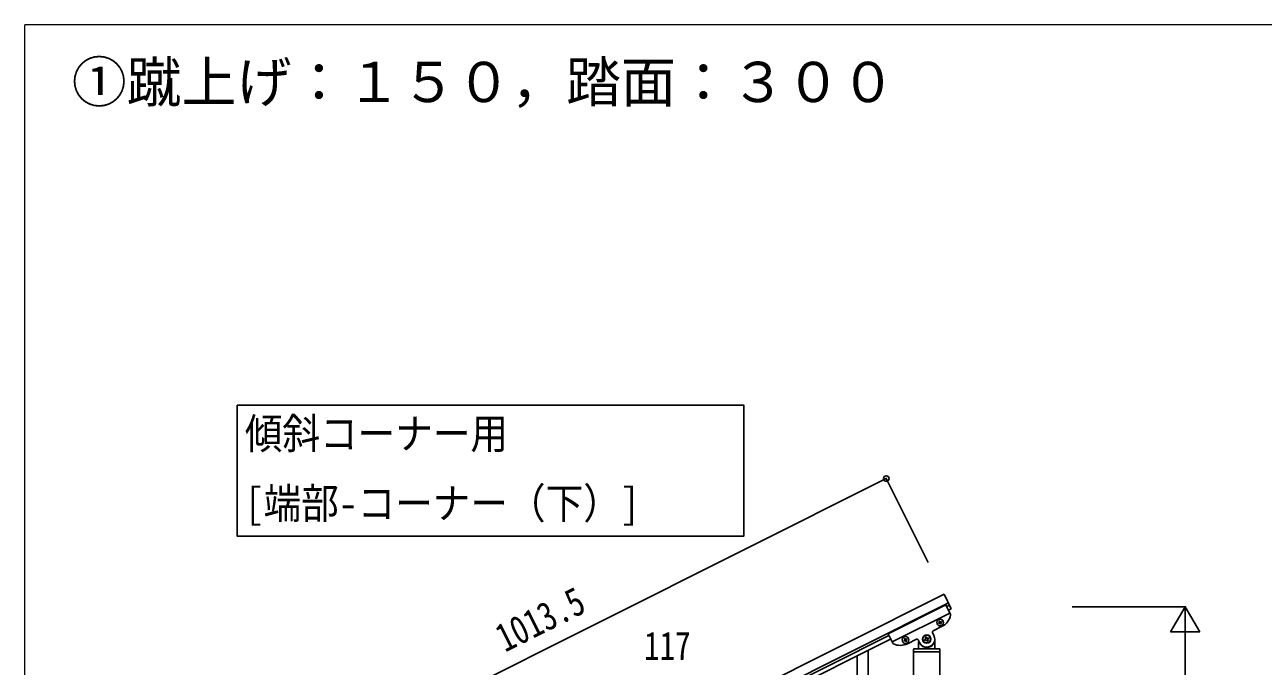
# Model space of a CAD drawing. Units: millimetres, scale not verified. Extents: x -4143 to 4140, y -2900 to 2898.
# Drawn here: x -3840 to -1923, y 1855 to 2848 of the extents above; entities that cross this region are included whole.
import ezdxf
from ezdxf.enums import TextEntityAlignment as Align

# ---------------------------------------------------------------- set-up
doc = ezdxf.new("R2010")
doc.units = ezdxf.units.MM
doc.header["$LTSCALE"] = 10
for name, color, linetype in [('0-1_USER1', 3, 'Continuous'), ('0-3_YKK_A1', 4, 'Continuous'), ('0-4_YKK_D', 6, 'Continuous')]:
    doc.layers.add(name, color=color, linetype=linetype)
doc.layers.add('0-5_YKK_ZWAK', color=92, linetype='Continuous', lineweight=18)
doc.styles.add('ＭＳ ゴシック', font='')
doc.styles.get('ＭＳ ゴシック').set_extended_font_data('MS Gothic')

msp = doc.modelspace()

# ---------------------------------------------------------------- linework, layer by layer
at = {"layer": '0-3_YKK_A1'}
for p, q in [((-3323.58, 1513.51), (-2417.15, 1966.82)), ((-2405.96, 1944.46), (-2417.15, 1966.82)), ((-3316.87, 1500.09), (-2410.44, 1953.4)), ((-2503.9, 1905.54), (-2414.46, 1950.27)), ((-2497.64, 1893.02), (-2408.2, 1937.75)), ((-2414.46, 1950.27), (-2407.16, 1935.68)), ((-2413.12, 1947.59), (-2408.65, 1949.83)), ((-2410.44, 1942.22), (-2405.96, 1944.46)), ((-2434.14, 1910.25), (-2420.27, 1917.18)), ((-2424.25, 1921.92), (-2425.11, 1921.49)), ((-2422.11, 1924.07), (-2421.25, 1924.5)), ((-2502.56, 1902.86), (-3274.83, 1516.64)), ((-2503.9, 1905.54), (-2496.6, 1890.95)), ((-2442.5, 1898.98), (-2441.32, 1899.57)), ((-2432.79, 1903.09), (-2435.03, 1907.56)), ((-2499.88, 1897.5), (-3272.15, 1511.28)), ((-2534.47, 1728.57), (-2534.47, 1880.19)), ((-2478.35, 1895.94), (-2479.21, 1895.51)), ((-2475.34, 1896.37), (-2474.48, 1896.8)), ((-2473.94, 1890.34), (-2460.07, 1897.28)), ((-2464.47, 1881.5), (-2464.47, 1878)), ((-2463.47, 1882.5), (-2424.47, 1882.5)), ((-2457.39, 1896.38), (-2455.15, 1891.91)), ((-2456.47, 1892.95), (-2456.47, 1883.5)), ((-2455.47, 1890.5), (-2455.2, 1890.5)), ((-2445.45, 1896.02), (-2446.63, 1895.43)), ((-2432.47, 1890.5), (-2432.75, 1890.5)), ((-2431.47, 1883.5), (-2431.47, 1897.5)), ((-2423.47, 1881.5), (-2423.47, 1878)), ((-2551.47, 1695.66), (-2551.47, 1871.68)), ((-2464.22, 1877.5), (-2423.72, 1877.5)), ((-2464.22, 1241.79), (-2464.22, 1877.5)), ((-2463.97, 1877.5), (-2423.97, 1877.5)), ((-2423.72, 1241.79), (-2423.72, 1877.5))]:
    msp.add_line(p, q, dxfattribs=at)
msp.add_lwpolyline([(-3511.51, 2259.19), (-3511.51, 2056.64), (-2726.95, 2056.64), (-2726.95, 2259.19)], close=True, dxfattribs=at)
for points in [[(-2425.11, 1921.49), (-2425.54, 1922.35), (-2424.68, 1922.78)], [(-2424.25, 1924.07), (-2424.68, 1924.92), (-2423.82, 1925.35), (-2423.4, 1924.5)], [(-2422.11, 1921.92), (-2421.68, 1921.06), (-2422.54, 1920.63), (-2422.97, 1921.49)], [(-2421.25, 1924.5), (-2420.82, 1923.64), (-2421.68, 1923.21)], [(-2477.06, 1897.66), (-2477.49, 1898.52), (-2478.35, 1898.09), (-2477.92, 1897.23)], [(-2445.45, 1898.98), (-2446.04, 1900.16), (-2444.86, 1900.75), (-2444.27, 1899.57)], [(-2441.32, 1899.57), (-2440.73, 1898.39), (-2441.91, 1897.8)], [(-2479.21, 1895.51), (-2478.78, 1894.65), (-2477.92, 1895.08)], [(-2476.63, 1894.65), (-2476.2, 1893.79), (-2475.34, 1894.22), (-2475.77, 1895.08)], [(-2474.48, 1896.8), (-2474.91, 1897.66), (-2475.77, 1897.23)], [(-2446.63, 1895.43), (-2447.22, 1896.61), (-2446.04, 1897.2)], [(-2442.5, 1896.02), (-2441.91, 1894.84), (-2443.09, 1894.25), (-2443.68, 1895.43)]]:
    msp.add_lwpolyline(points, dxfattribs=at)
for centre, radius in [((-2423.18, 1922.99), 5.3), ((-2476.84, 1896.16), 5.3), ((-2443.97, 1897.5), 6.5), ((-2443.97, 1897.5), 6)]:
    msp.add_circle(centre, radius, dxfattribs=at)
for centre, radius, start, end in [((-2425.11, 1923.64), 0.96, 296.57, 26.57), ((-2423.82, 1921.06), 0.96, 26.57, 116.57), ((-2422.54, 1924.93), 0.96, 206.57, 296.57), ((-2421.25, 1922.35), 0.96, 116.57, 206.57), ((-2431.46, 1939.54), 25, 296.57, 348.07005), ((-2408.95, 1934.78), 2, 348.07005, 26.57), ((-2443.97, 1897.5), 12.5, 206.57, 26.57), ((-2446.63, 1898.39), 1.32, 296.57, 26.57), ((-2443.09, 1900.16), 1.32, 206.57, 296.57), ((-2441.32, 1896.61), 1.32, 116.57, 206.57), ((-2433.24, 1908.46), 2, 116.57, 206.57), ((-2494.81, 1891.84), 2, 206.57, 245.06995), ((-2485.12, 1912.7), 25, 245.06995, 296.57), ((-2478.78, 1896.8), 0.96, 296.57, 26.57), ((-2477.49, 1894.22), 0.96, 26.57, 116.57), ((-2476.2, 1898.09), 0.96, 206.57, 296.57), ((-2474.91, 1895.51), 0.96, 116.57, 206.57), ((-2463.47, 1881.5), 1, 90, 180), ((-2459.18, 1895.49), 2, 26.57, 116.57), ((-2457.47, 1883.5), 1, 270, 0), ((-2455.47, 1889.5), 1, 90, 180), ((-2455.2, 1890), 0.5, 33.74899, 90), ((-2443.97, 1897.5), 13, 213.74899, 326.25101), ((-2444.86, 1894.84), 1.32, 26.57, 116.57), ((-2432.75, 1890), 0.5, 90, 146.25101), ((-2432.47, 1889.5), 1, 0, 90), ((-2430.47, 1883.5), 1, 180, 270), ((-2424.47, 1881.5), 1, 0, 90), ((-2463.97, 1878), 0.5, 180, 270), ((-2423.97, 1878), 0.5, 270, 0)]:
    msp.add_arc(centre, radius, start, end, dxfattribs=at)
at = {"layer": '0-4_YKK_D'}
for p, q in [((-3413.04, 1692.39), (-2506.61, 2145.7)), ((-2441.75, 2016.01), (-2507.05, 2146.59)), ((-2219.12, 1947.5), (-2042.97, 1947.5)), ((-2043.97, 1947.5), (-2066.47, 1908.53)), ((-2043.97, 1947.5), (-2021.47, 1908.53)), ((-2043.97, 1947.5), (-2043.97, 1869.56)), ((-2066.47, 1908.53), (-2021.47, 1908.53)), ((-2043.97, 1192.5), (-2043.97, 1902.5))]:
    msp.add_line(p, q, dxfattribs=at)
msp.add_circle((-2506.61, 2145.7), 4.25, dxfattribs=at)
at = {"layer": '0-5_YKK_ZWAK', "color": 7}
for p in [(3959.92, 2847.5), (-3840.08, -2452.5)]:
    msp.add_line(p, (-3840.08, 2847.5), dxfattribs=at)

# ---------------------------------------------------------------- texts
at = {"layer": '0-1_USER1', "style": 'ＭＳ ゴシック'}
msp.add_text('①蹴上げ：１５０，踏面：３００', height=62.32, dxfattribs=at).set_placement((-3767.3, 2709.21), align=Align.BOTTOM_LEFT)
at = {"layer": '0-3_YKK_A1', "style": 'ＭＳ ゴシック', "width": 0.9}
for s, p in [('傾斜コーナー用', (-3499.48, 2177.37)), ('[端部-コーナー（下）]', (-3499.48, 2069.58))]:
    msp.add_text(s, height=47.42, dxfattribs=at).set_placement(p, align=Align.BOTTOM_LEFT)
at = {"layer": '0-4_YKK_D', "style": 'ＭＳ ゴシック', "width": 0.8}
msp.add_text('1013.5', height=43.99, rotation=26.57, dxfattribs=at).set_placement((-3090.94, 1864.65), align=Align.BOTTOM_LEFT)
msp.add_text('117', height=43.99, dxfattribs=at).set_placement((-2881.37, 1851.77), align=Align.BOTTOM_LEFT)

doc.saveas('drawing.dxf')
